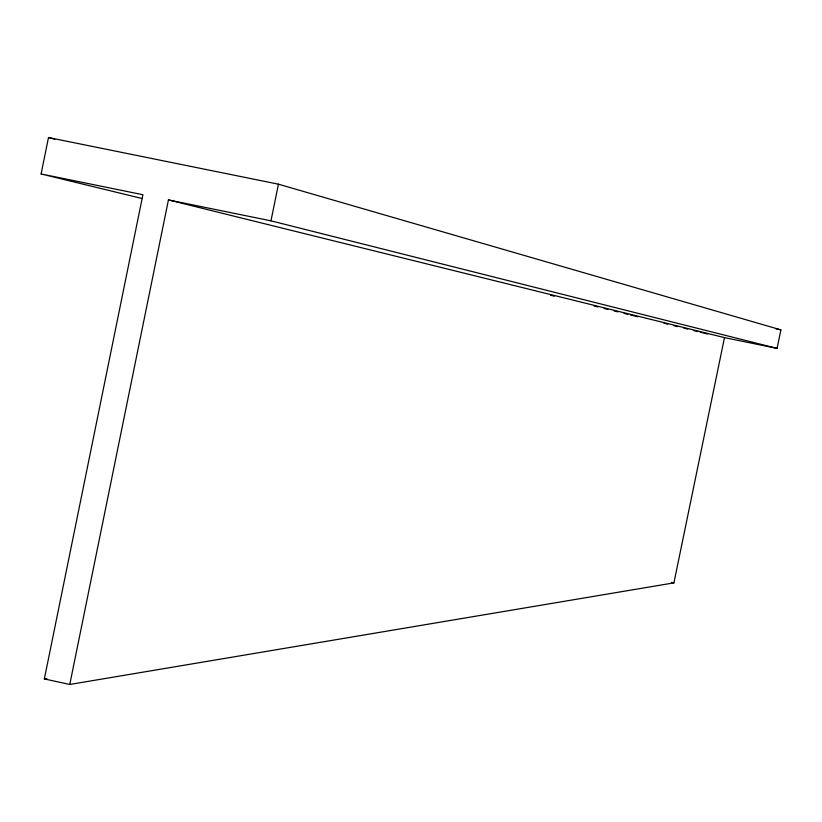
<?xml version="1.0" encoding="UTF-8"?>
<svg xmlns="http://www.w3.org/2000/svg" width="822" height="822" viewBox="0 0 822 822"><rect width="100%" height="100%" fill="white"/><g stroke="black" fill="none" stroke-linecap="round" stroke-linejoin="round"><path stroke-width="1.23" d="M41.1 173.956L48.498 137.531L278.453 184.19L780.9 329.869L777.078 348.384L724.48 337.616L168.438 199.931L69.767 684.469L44.347 678.921L142.905 194.722L41.1 173.956L142 198.492M777.078 348.384L270.972 220.841L278.453 184.19M69.767 684.469L673.917 582.87L724.48 337.616M44.347 678.921L46.885 678.52M168.438 199.931L270.972 220.841M775.876 328.851L780.9 329.869M671.543 582.366L673.917 582.87M550.545 295.262L554.285 296.187M594.172 306.031L597.913 306.955M604.139 308.486L607.879 309.411M614.116 310.952L617.856 311.867M624.093 313.408L627.833 314.333M630.32 314.949L637.8 316.789M663.981 323.252L667.721 324.166M673.958 325.707L677.698 326.632M683.925 328.163L687.665 329.088M693.902 330.629L697.642 331.554M700.128 332.16L707.608 334.009M48.498 137.531L54.694 139.226"/></g></svg>
